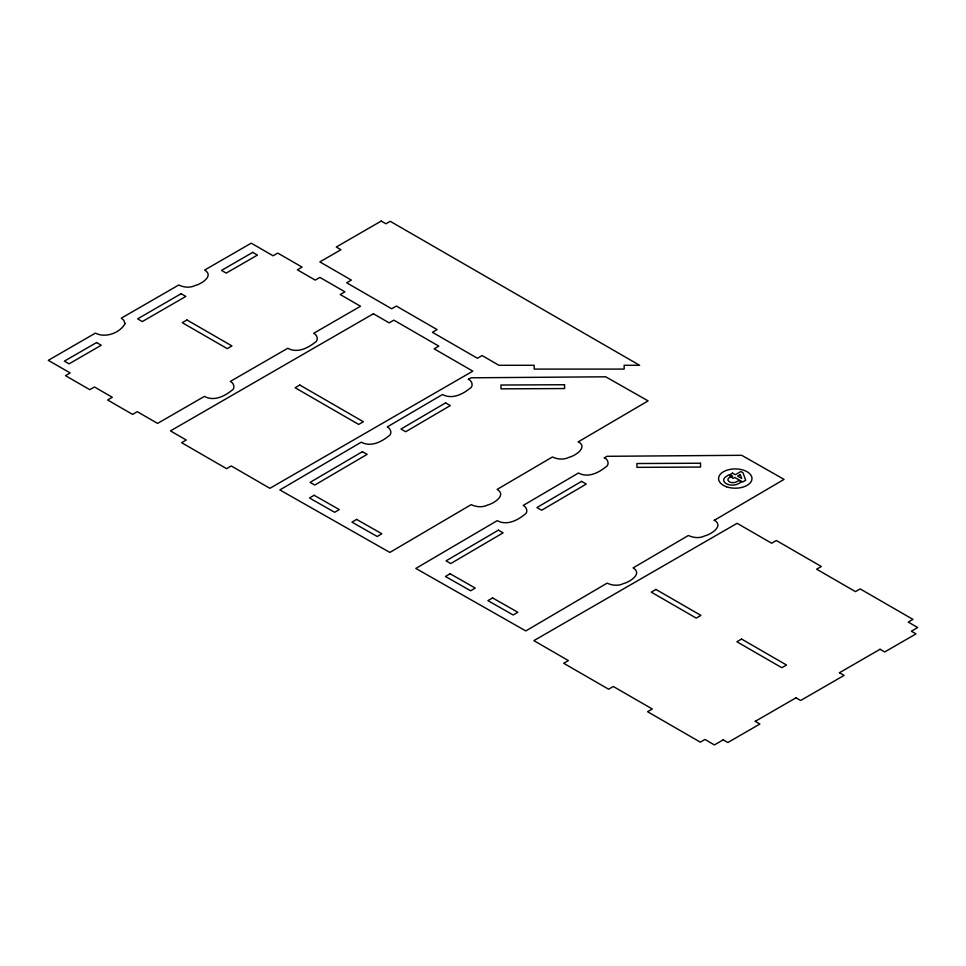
<?xml version="1.0" encoding="UTF-8"?>
<svg xmlns="http://www.w3.org/2000/svg" width="966" height="966" viewBox="0 0 966 966"><rect width="100%" height="100%" fill="white"/><g stroke="black" fill="none" stroke-linecap="round" stroke-linejoin="round"><path stroke-width="1.45" d="M468.317 379.397L471.046 377.803L605.706 376.8L648.101 400.89L578.223 441.873M604.281 457.896L607.01 456.302L741.671 455.3L784.066 479.39L714.188 520.372M723.196 739.847L714.369 744.931L704.987 739.449L700.302 742.154L647.594 711.725L652.292 709.008L613.277 686.488L608.58 689.193L563.697 663.28L568.382 660.575L533.872 640.639L737.13 523.294L771.653 543.218L776.338 540.513L821.317 566.487L816.632 569.191L855.49 591.627L860.187 588.922L912.955 619.387L908.257 622.092L917.7 627.55L911.349 631.221L915.985 633.901L884.711 651.953L880.014 649.249M755.255 721.336L795.984 697.826M839.466 672.722L880.062 649.273M839.418 672.686L844.103 675.403L800.621 700.507L795.936 697.79M755.207 721.3L759.892 724.017L727.833 742.528L723.148 739.811M714.357 520.251C724.343 526.072 710.71 534.536 704.794 535.876C699.722 538.509 693.431 537.893 688.396 535.478L633.092 567.911C643.078 573.732 629.446 582.196 623.529 583.536C618.457 586.169 612.166 585.553 607.131 583.138L525.806 630.931L415.827 568.431L497.236 520.662C506.353 525.685 516.786 520.843 524.14 514.902C528.547 512.934 527.062 507.078 523.198 505.435L578.501 473.002C587.618 478.013 598.051 473.183 605.404 467.242C609.812 465.274 608.326 459.405 604.462 457.775M578.393 441.752C588.379 447.572 574.746 456.037 568.829 457.377C563.758 460.009 557.467 459.393 552.431 456.978L497.128 489.412C507.114 495.232 493.481 503.697 487.564 505.037C482.493 507.669 476.202 507.053 471.166 504.65L389.841 552.431L279.862 489.931L361.272 442.174C370.389 447.186 380.821 442.343 388.175 436.403C392.582 434.434 391.097 428.578 387.233 426.936L442.537 394.502C451.653 399.513 462.086 394.683 469.44 388.743C473.847 386.774 472.362 380.906 468.498 379.276M125.049 323.634C120.001 332.956 105.342 338.402 95.405 333.125L48.3 360.33L70.156 372.948L65.471 375.653L89.778 389.684L94.463 386.98L112.297 397.28L107.624 399.984L132.596 414.402L137.281 411.697L157.567 423.41L204.43 396.386C213.45 401.433 223.871 396.7 231.212 390.844C235.607 388.924 234.17 383.079 230.331 381.425L287.783 348.255C296.816 353.315 307.224 348.569 314.578 342.713C318.973 340.793 317.524 334.948 313.696 333.306L360.499 306.246L340.213 294.533L344.898 291.829L319.915 277.411L315.23 280.116L297.395 269.816L302.08 267.111L277.773 253.08L273.088 255.785L251.232 243.166L204.659 270.057C214.561 275.902 200.976 284.233 195.06 285.525C190 288.11 183.745 287.445 178.746 285.006L121.318 318.164L123.757 320.253L125.049 323.634M730.03 477.035L728.835 478.037A5.096 2.946 0 0 0 729.608 481.901A5.096 2.946 0 0 0 736.346 481.937L738.821 480.476L741.405 481.974L738.374 483.749A8.754 5.059 0 0 1 726.806 483.966A8.754 5.059 0 0 1 724.995 477.361L728.835 474.801L731.371 476.262L730.03 477.035M362.419 451.665L310.074 482.372L314.783 485.053L367.14 454.346L362.419 451.665M445.604 402.882L400.975 429.049L405.696 431.742L450.313 405.563L445.604 402.882M314.119 495.268L309.482 497.997L334.671 512.294L339.295 509.577L314.119 495.268M356.599 519.418L351.962 522.135L377.223 536.492L381.86 533.775L356.599 519.418M498.384 530.165L446.038 560.872L450.76 563.552L503.105 532.846L498.384 530.165M581.568 481.382L536.939 507.548L541.66 510.229L586.277 484.063L581.568 481.382M450.096 573.768L445.447 576.497L470.635 590.781L475.26 588.077L450.096 573.768M492.563 597.918L487.927 600.635L513.188 614.992L517.836 612.263L492.563 597.918M96.588 342.544L64.36 361.151L69.045 363.856L101.261 345.248L96.588 342.544M181.161 293.712L137.607 318.865L142.292 321.569L185.834 296.417L181.161 293.712M252.742 252.38L221.528 270.408L226.213 273.112L257.427 255.084L252.742 252.38M186.957 319.975L182.272 322.68L227.251 348.641L231.937 345.937L186.957 319.975M381.244 221.069L336.265 247.03L340.938 249.735L319.867 261.907L351.358 280.08L346.673 282.784L391.653 308.758L396.338 306.053L437.115 329.599L432.43 332.304L477.409 358.265L482.094 355.56L498.951 365.293L534.21 365.293L534.21 369.084L624.157 369.084L624.157 365.293L639.613 365.293L390.204 221.299L385.917 223.774L381.244 221.069M373.395 313.757L170.463 430.896L186.257 440.025L181.62 442.694L226.599 468.667L231.272 465.962L269.9 488.313L472.821 371.149L434.157 348.835L438.842 346.13L393.862 320.157L389.153 322.861L373.395 313.757M299.822 385.048L295.137 387.752L358.676 424.436L363.361 421.731L299.822 385.048M732.506 473.159L729.91 474.644L732.663 476.238L731.057 477.168L733.194 478.399L734.8 477.47L742.637 481.998L745.68 480.235L742.975 472.748L740.837 471.517L735.259 474.741L732.506 473.159M740.27 474.548L737.589 476.093L741.695 478.46L740.27 474.548M655.95 589.441L651.265 592.134L696.245 618.107L700.93 615.402L655.95 589.441M741.55 639.045L736.865 641.75L781.844 667.723L786.529 665.019L741.55 639.045M564.555 384.734L500.943 385.023L501.004 388.851L564.603 388.561L564.555 384.734M700.519 463.233L636.908 463.523L636.968 467.351L700.567 467.061L700.519 463.233M726.504 486.767A16.712 9.648 0 0 0 751.971 478.822A16.712 9.648 0 0 0 727.338 470.068A16.712 9.648 0 0 0 726.504 486.767"/></g></svg>
